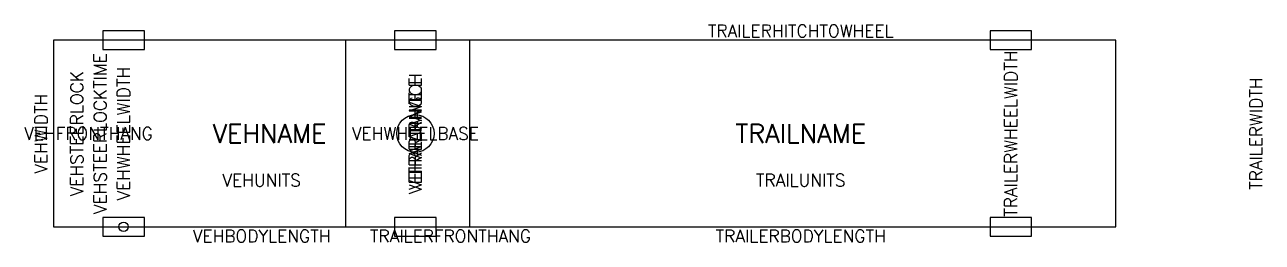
# Model space of a CAD drawing. Header units: feet. Extents: x -1.2 to 51.8, y -4.7 to 4.7.
import ezdxf
from ezdxf.enums import TextEntityAlignment as Align

# ---------------------------------------------------------------- set-up
doc = ezdxf.new("R2010")
doc.units = ezdxf.units.FT
doc.header["$LTSCALE"] = 100
doc.header["$MEASUREMENT"] = 0
for name, color, linetype in [('AttributeLayer', 7, 'Continuous'), ('C-TURN-TRAL-BODY', 2, 'Continuous'), ('C-TURN-TRCK-BODY', 1, 'Continuous')]:
    doc.layers.add(name, color=color, linetype=linetype)
doc.styles.get("Standard").update_dxf_attribs({"font": 'simplex.shx', "height": 10})

msp = doc.modelspace()

# ---------------------------------------------------------------- linework, layer by layer
at = {"layer": 'C-TURN-TRAL-BODY'}
for points in [[(40.1085, 3.6), (41.8915, 3.6), (41.8915, 4.4), (40.1085, 4.4)], [(12.5, -4), (45.5, -4), (45.5, 4), (12.5, 4)], [(40.1085, -4.4), (41.8915, -4.4), (41.8915, -3.6), (40.1085, -3.6)]]:
    msp.add_lwpolyline(points, close=True, dxfattribs=at)
at = {"layer": 'C-TURN-TRCK-BODY'}
for points in [[(2.1085, 3.6), (3.8915, 3.6), (3.8915, 4.4), (2.1085, 4.4)], [(14.6085, 3.6), (16.3915, 3.6), (16.3915, 4.4), (14.6085, 4.4)], [(0, -4), (17.83, -4), (17.83, 4), (0, 4)], [(2.1085, -4.4), (3.8915, -4.4), (3.8915, -3.6), (2.1085, -3.6)], [(14.6085, -4.4), (16.3915, -4.4), (16.3915, -3.6), (14.6085, -3.6)]]:
    msp.add_lwpolyline(points, close=True, dxfattribs=at)
for centre, radius in [((15.5, 0), 0.8), ((3, -4), 0.2)]:
    msp.add_circle(centre, radius, dxfattribs=at)

# ---------------------------------------------------------------- texts
at = {"layer": 'AttributeLayer', "flags": 8}
for tag, text, height, p in [('TRAILERHITCHTOWHEEL', '25.50', 0.53333, (32, 4.4)), ('VEHFRONTHANG', '3.00', 0.53333, (1.5, 0)), ('VEHNAME', 'WB-40', 0.8, (9.25, 0)), ('VEHWHEELBASE', '12.50', 0.53333, (15.5, 0)), ('TRAILNAME', 'WB-40', 0.8, (32, 0)), ('VEHUNITS', 'M', 0.5333, (8.915, -2)), ('TRAILUNITS', 'M', 0.5333, (32, -2)), ('VEHBODYLENGTH', '17.83', 0.53333, (8.915, -4.4)), ('TRAILERFRONTHANG', '-3.00', 0.53333, (17, -4.4)), ('TRAILERBODYLENGTH', '33.00', 0.53333, (32, -4.4))]:
    msp.add_attdef(tag, text=text, height=height, dxfattribs=at).set_placement(p, align=Align.MIDDLE)
for tag, text, p in [('VEHSTEERLOCKTIME', '0.00', (2, 0)), ('TRAILERWHEELWIDTH', '8.00', (41, 0)), ('VEHWHEELWIDTH', '8.00', (3, 0)), ('VEHSTEERLOCK', '28.6479', (1, 0)), ('VEHREARHITCH', '0.00', (15.5, 0)), ('VEHARTANGLE', '28.6479', (15.5, 0)), ('TRAILERWIDTH', '8.00', (51.5, 0)), ('VEHWIDTH', '8.00', (-0.5333, 0)), ('TRAILHAVE', 'Yes', (15.5, 0))]:
    msp.add_attdef(tag, text=text, height=0.53333, rotation=90, dxfattribs=at).set_placement(p, align=Align.MIDDLE)

doc.saveas('drawing.dxf')
